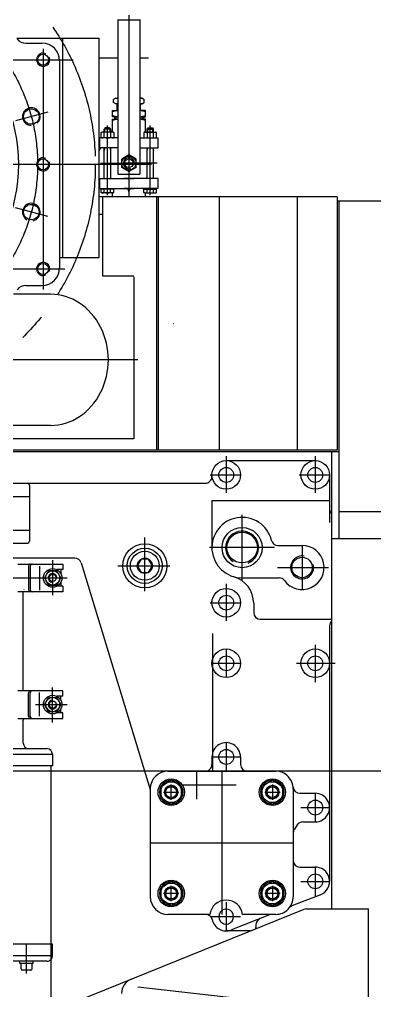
# Model space of a CAD drawing. Header units: millimetres. Extents: x -1838618 to -1600818, y -1770412 to -1553248.
# Drawn here: x -1818021 to -1817698, y -1685745 to -1684863 of the extents above; entities that cross this region are included whole.
import ezdxf

# ---------------------------------------------------------------- set-up
doc = ezdxf.new("R2010")
doc.units = ezdxf.units.MM
doc.header["$LTSCALE"] = 100
for name, pattern in [('ACAD_ISO04W100', [30, 24, -3, 0, -3]), ('CENTER', [2, 1.25, -0.25, 0.25, -0.25]), ('DASHED', [0.75, 0.5, -0.25]), ('PHANTOM', [2.5, 1.25, -0.25, 0.25, -0.25, 0.25, -0.25])]:
    doc.linetypes.add(name, pattern=pattern)
for name, color, linetype in [('412equipment', 6, 'Continuous'), ('418exhaust', 30, 'Continuous'), ('419insulation', 63, 'PHANTOM'), ('TV', 7, 'Continuous')]:
    doc.layers.add(name, color=color, linetype=linetype)

# ---------------------------------------------------------------- blocks, each defined once
blk = doc.blocks.new('67')
at = {"color": 4}
blk.add_line((8200, 0), (8200, 125), dxfattribs=at)
at = {"color": 4, "ltscale": 100}
blk.add_line((26786.59, 0), (-4089.12, 0), dxfattribs=at)
blk = doc.blocks.new('GE-2')
at = {"layer": 'TV', "color": 7, "linetype": 'Continuous', "ltscale": 25.4}
for p, q in [((-21022.29, 47279.4), (-21022.29, 47138.84)), ((-21002.29, 47278.84), (-21022.29, 47278.84)), ((-21002.29, 47279.4), (-21002.29, 47138.84)), ((-21114.31, 47262.34), (-21039.29, 47262.34)), ((-21072.49, 47063.34), (-21072.49, 47262.34)), ((-21039.29, 47063.34), (-21039.29, 47262.34)), ((-21105.93, 47257.84), (-21091.29, 47257.84)), ((-21075.29, 47241.84), (-21075.29, 47053.84)), ((-21024.29, 47207.84), (-21026.15, 47206.77)), ((-21026.15, 47203.92), (-21026.15, 47206.77)), ((-21024.29, 47207.84), (-21022.29, 47207.84)), ((-21000.29, 47207.84), (-21002.29, 47207.84)), ((-21000.29, 47207.84), (-20998.44, 47206.77)), ((-20998.44, 47203.92), (-20998.44, 47206.77)), ((-21024.29, 47202.84), (-21026.15, 47203.92)), ((-21022.29, 47202.84), (-21024.29, 47202.84)), ((-21022.79, 47196.84), (-21022.79, 47202.84)), ((-21002.29, 47202.84), (-21000.29, 47202.84)), ((-21001.79, 47196.84), (-21001.79, 47202.84)), ((-21000.29, 47202.84), (-20998.43, 47203.92)), ((-21027.29, 47190.84), (-21027.29, 47196.84)), ((-21027.29, 47196.84), (-21022.29, 47196.84)), ((-21022.29, 47190.84), (-21027.29, 47190.84)), ((-21027.29, 47188.84), (-21022.29, 47188.84)), ((-21027.29, 47177.04), (-21027.29, 47188.84)), ((-21025.49, 47190.84), (-21025.49, 47188.84)), ((-21024.29, 47190.84), (-21024.29, 47188.84)), ((-20997.29, 47196.84), (-21002.29, 47196.84)), ((-21002.29, 47190.84), (-20997.29, 47190.84)), ((-20997.29, 47188.84), (-21002.29, 47188.84)), ((-21000.29, 47190.84), (-21000.29, 47188.84)), ((-20999.09, 47190.84), (-20999.09, 47188.84)), ((-20997.29, 47190.84), (-20997.29, 47196.84)), ((-20997.29, 47177.04), (-20997.29, 47188.84)), ((-21033.79, 47180.84), (-21034.79, 47179.84)), ((-21028.79, 47179.84), (-21034.79, 47179.84)), ((-21034.79, 47177.04), (-21034.79, 47179.84)), ((-21034.18, 47177.04), (-21034.18, 47180.46)), ((-21029.79, 47180.84), (-21033.79, 47180.84)), ((-21028.79, 47179.84), (-21029.79, 47180.84)), ((-21029.41, 47177.04), (-21029.41, 47180.46)), ((-21028.79, 47177.04), (-21028.79, 47179.84)), ((-20995.79, 47179.84), (-20994.79, 47180.84)), ((-20995.79, 47179.84), (-20989.79, 47179.84)), ((-20995.79, 47177.04), (-20995.79, 47179.84)), ((-20995.18, 47177.04), (-20995.18, 47180.46)), ((-20994.79, 47180.84), (-20990.79, 47180.84)), ((-20990.79, 47180.84), (-20989.79, 47179.84)), ((-20990.41, 47177.04), (-20990.41, 47180.46)), ((-20989.79, 47177.04), (-20989.79, 47179.84)), ((-21038.79, 47162.84), (-21038.79, 47171.84)), ((-21022.29, 47171.84), (-21038.79, 47171.84)), ((-21037.57, 47176.84), (-21036.79, 47177.04)), ((-21037.56, 47172.05), (-21037.56, 47176.83)), ((-21036.79, 47171.84), (-21037.57, 47172.05)), ((-21026.79, 47177.04), (-21036.79, 47177.04)), ((-21034.68, 47172.05), (-21034.68, 47176.84)), ((-21028.9, 47176.84), (-21028.9, 47172.05)), ((-21026.79, 47177.04), (-21026.02, 47176.84)), ((-21026.02, 47172.05), (-21026.79, 47171.84)), ((-21026.02, 47176.83), (-21026.02, 47172.05)), ((-21002.29, 47171.84), (-20985.79, 47171.84)), ((-20997.79, 47177.04), (-20998.57, 47176.84)), ((-20998.57, 47176.83), (-20998.57, 47172.05)), ((-20998.57, 47172.05), (-20997.79, 47171.84)), ((-20997.79, 47177.04), (-20987.79, 47177.04)), ((-20995.68, 47176.84), (-20995.68, 47172.05)), ((-20989.91, 47172.05), (-20989.91, 47176.84)), ((-20987.02, 47176.84), (-20987.79, 47177.04)), ((-20987.79, 47171.84), (-20987.02, 47172.05)), ((-20987.02, 47172.05), (-20987.02, 47176.83)), ((-20985.79, 47162.84), (-20985.79, 47171.84)), ((-21022.29, 47162.84), (-21038.79, 47162.84)), ((-21034.79, 47134.84), (-21034.79, 47162.84)), ((-21034.18, 47162.84), (-21034.79, 47160.34)), ((-21028.79, 47160.34), (-21029.41, 47162.84)), ((-21028.79, 47134.84), (-21028.79, 47162.84)), ((-21002.29, 47162.84), (-20985.79, 47162.84)), ((-20995.79, 47134.84), (-20995.79, 47162.84)), ((-20995.79, 47160.34), (-20995.18, 47162.84)), ((-20990.41, 47162.84), (-20989.79, 47160.34)), ((-20989.79, 47134.84), (-20989.79, 47162.84)), ((-21012.29, 47156.35), (-21018.79, 47152.6)), ((-21005.79, 47152.6), (-21012.29, 47156.35)), ((-21018.79, 47145.09), (-21018.79, 47152.6)), ((-21012.29, 47141.34), (-21018.79, 47145.09)), ((-21005.79, 47145.09), (-21012.29, 47141.34)), ((-21005.79, 47145.09), (-21005.79, 47152.6)), ((-21022.29, 47138.84), (-21002.29, 47138.84)), ((-21038.79, 47134.84), (-21007.58, 47134.84)), ((-21038.79, 47125.84), (-21038.79, 47134.84)), ((-20985.79, 47134.84), (-21017.01, 47134.84)), ((-20985.79, 47125.84), (-20985.79, 47134.84)), ((-20822.79, 47118.2), (-21039.29, 47118.2)), ((-21038.79, 47125.84), (-21007.58, 47125.84)), ((-21036.79, 47121.84), (-21037.57, 47122.29)), ((-21037.56, 47122.29), (-21037.56, 47125.34)), ((-21026.02, 47125.34), (-21037.56, 47125.34)), ((-21036.79, 47125.34), (-21036.79, 47125.84)), ((-21026.79, 47121.84), (-21036.79, 47121.84)), ((-21036.26, 47118.7), (-21036.26, 47046.2)), ((-21034.68, 47122.29), (-21034.68, 47125.34)), ((-21028.91, 47122.29), (-21028.91, 47125.34)), ((-21027.29, 47118.7), (-21027.29, 47121.84)), ((-21026.79, 47125.34), (-21026.79, 47125.84)), ((-21026.79, 47121.84), (-21026.02, 47122.29)), ((-21026.02, 47122.29), (-21026.02, 47125.34)), ((-20985.79, 47125.84), (-21017.01, 47125.84)), ((-21012.29, 47122.84), (-21012.29, 47118.7)), ((-20998.57, 47122.29), (-20998.57, 47125.34)), ((-20998.57, 47125.34), (-20987.02, 47125.34)), ((-20997.79, 47121.84), (-20998.57, 47122.29)), ((-20997.79, 47125.34), (-20997.79, 47125.84)), ((-20997.79, 47121.84), (-20987.79, 47121.84)), ((-20997.29, 47118.7), (-20997.29, 47121.84)), ((-20995.68, 47122.29), (-20995.68, 47125.34)), ((-20989.91, 47122.29), (-20989.91, 47125.34)), ((-20987.79, 47125.34), (-20987.79, 47125.84)), ((-20987.79, 47121.84), (-20987.02, 47122.29)), ((-20987.07, 47118.2), (-20987.07, 46888.2)), ((-20987.02, 47122.29), (-20987.02, 47125.34)), ((-20985.71, 47118.2), (-20985.71, 46888.2)), ((-20930.11, 47118.2), (-20930.11, 46888.2)), ((-20859.21, 47118.2), (-20859.21, 46888.2)), ((-20822.79, 47118.2), (-20822.79, 46888.2)), ((-20783.3, 47114.34), (-20822.79, 47114.34)), ((-20821.3, 47114.34), (-20821.3, 46807.84)), ((-21036.26, 47102.2), (-21039.29, 47102.2)), ((-21075.29, 47063.34), (-21039.29, 47063.34)), ((-21007.89, 47046.2), (-21036.26, 47046.2)), ((-21007.89, 47045.7), (-21007.89, 46898.7)), ((-21105.93, 47037.84), (-21091.29, 47037.84)), ((-21083.49, 47029.84), (-21117.08, 47029.84)), ((-20971.5, 47002.99), (-20971.59, 47002.99)), ((-21083.49, 46910.84), (-21277.94, 46910.84)), ((-21007.89, 46898.7), (-21129.86, 46898.7)), ((-20822.79, 46888.2), (-21131.8, 46888.2)), ((-20821.3, 46886.7), (-21131.8, 46886.7)), ((-20827.8, 46471.84), (-20827.8, 46886.7)), ((-20923.8, 46878.84), (-20842.8, 46878.84)), ((-20829.8, 46865.84), (-20829.8, 46822.55)), ((-21127.87, 46858.34), (-20942.8, 46858.34)), ((-21102.8, 46856.34), (-21102.8, 46805.84)), ((-20936.8, 46842.75), (-20936.8, 46799.84)), ((-20936.8, 46842.75), (-20829.8, 46842.75)), ((-20783.3, 46832.44), (-20821.3, 46832.44)), ((-21126.8, 46803.84), (-21104.8, 46803.84)), ((-20876.77, 46801.84), (-20854.8, 46801.84)), ((-20781.8, 46807.84), (-20827.8, 46807.84)), ((-21061.46, 46790.34), (-21123.37, 46790.34)), ((-21113.33, 46784.84), (-21072.24, 46784.84)), ((-21072.24, 46784.84), (-21072.24, 46779.84)), ((-21055.72, 46786.1), (-20992.8, 46580.28)), ((-21001.26, 46789.34), (-21004.72, 46783.34)), ((-21004.72, 46783.34), (-21001.26, 46777.34)), ((-20994.33, 46789.34), (-21001.26, 46789.34)), ((-20990.87, 46783.34), (-20994.33, 46789.34)), ((-20994.33, 46777.34), (-20990.87, 46783.34)), ((-21103.46, 46782.97), (-21103.46, 46761.72)), ((-21101.96, 46782.97), (-21101.96, 46761.72)), ((-21093.54, 46782.93), (-21093.54, 46761.37)), ((-21085.41, 46778.82), (-21089.12, 46772.3)), ((-21077.9, 46778.87), (-21085.41, 46778.82)), ((-21074.11, 46772.39), (-21077.9, 46778.86)), ((-21072.24, 46779.84), (-21077.75, 46779.84)), ((-21074.12, 46779.84), (-21074.12, 46776.21)), ((-21001.26, 46777.34), (-20994.33, 46777.34)), ((-21089.12, 46772.3), (-21085.33, 46765.82)), ((-21085.33, 46765.82), (-21077.82, 46765.87)), ((-21077.82, 46765.87), (-21074.11, 46772.39)), ((-21074.12, 46768.48), (-21074.12, 46764.84)), ((-20909.3, 46772.34), (-20875.67, 46772.34)), ((-21072.24, 46759.84), (-21113.33, 46759.84)), ((-21108.3, 46669.84), (-21108.3, 46759.84)), ((-21072.24, 46764.84), (-21077.75, 46764.84)), ((-21072.24, 46764.84), (-21072.24, 46759.84)), ((-20898.8, 46749.39), (-20898.8, 46740.84)), ((-20892.8, 46734.84), (-20827.8, 46734.84)), ((-20829.8, 46728.84), (-20829.8, 46496.84)), ((-21072.24, 46669.84), (-21113.33, 46669.84)), ((-21072.24, 46664.84), (-21072.24, 46669.84)), ((-21103.46, 46646.72), (-21103.46, 46667.97)), ((-21101.96, 46646.72), (-21101.96, 46667.97)), ((-21093.54, 46646.75), (-21093.54, 46668.31)), ((-21089.12, 46657.39), (-21085.33, 46663.87)), ((-21085.33, 46663.87), (-21077.82, 46663.82)), ((-21077.82, 46663.82), (-21074.11, 46657.3)), ((-21072.24, 46664.84), (-21077.75, 46664.84)), ((-21074.12, 46661.21), (-21074.12, 46664.84)), ((-21085.41, 46650.87), (-21089.12, 46657.39)), ((-21077.9, 46650.82), (-21085.41, 46650.87)), ((-21074.11, 46657.3), (-21077.9, 46650.82)), ((-21074.12, 46649.84), (-21074.12, 46653.48)), ((-21113.33, 46644.84), (-21072.24, 46644.84)), ((-21108.3, 46622.34), (-21108.3, 46643.34)), ((-21072.24, 46649.84), (-21077.75, 46649.84)), ((-21072.24, 46644.84), (-21072.24, 46649.84)), ((-21262.8, 46617.34), (-21086.8, 46617.34)), ((-21262.8, 46612.34), (-21081.8, 46612.34)), ((-21081.8, 46612.34), (-21081.8, 46601.84)), ((-20936.8, 46609.84), (-20936.8, 46602.84)), ((-20910.8, 46609.84), (-20910.8, 46602.84)), ((-21081.8, 46601.84), (-21262.8, 46601.84)), ((-21093.3, 46601.84), (-21094.3, 46601.84)), ((-21082.8, 46439.84), (-21082.8, 46601.84)), ((-20976.8, 46596.84), (-20878.8, 46596.84)), ((-20992.8, 46580.84), (-20992.8, 46482.84)), ((-20973.79, 46588.81), (-20983.3, 46583.33)), ((-20983.29, 46583.33), (-20983.3, 46572.36)), ((-20964.3, 46583.33), (-20973.79, 46588.81)), ((-20964.3, 46572.36), (-20964.3, 46583.33)), ((-20881.79, 46588.81), (-20891.3, 46583.33)), ((-20891.29, 46583.33), (-20891.3, 46572.36)), ((-20872.3, 46583.33), (-20881.79, 46588.81)), ((-20872.3, 46572.36), (-20872.3, 46583.33)), ((-20862.8, 46580.84), (-20862.8, 46482.84)), ((-20983.3, 46572.36), (-20973.8, 46566.88)), ((-20973.8, 46566.87), (-20964.3, 46572.36)), ((-20891.3, 46572.36), (-20881.8, 46566.87)), ((-20881.8, 46566.87), (-20872.3, 46572.36)), ((-20856.89, 46576.84), (-20842.8, 46576.84)), ((-20859.24, 46548.17), (-20861.79, 46544.35)), ((-20854.25, 46550.84), (-20842.8, 46550.84)), ((-20856.8, 46509.84), (-20842.8, 46509.84)), ((-20973.79, 46496.81), (-20983.29, 46491.33)), ((-20964.3, 46491.33), (-20973.79, 46496.81)), ((-20881.79, 46496.81), (-20891.3, 46491.33)), ((-20872.3, 46491.33), (-20881.79, 46496.81)), ((-20983.3, 46491.33), (-20983.3, 46480.36)), ((-20964.3, 46480.36), (-20964.3, 46491.33)), ((-20891.3, 46491.33), (-20891.3, 46480.36)), ((-20872.3, 46480.36), (-20872.3, 46491.33)), ((-20838.02, 46484.75), (-20863.97, 46474.5)), ((-20983.3, 46480.36), (-20973.8, 46474.88)), ((-20973.8, 46474.88), (-20964.3, 46480.36)), ((-20891.3, 46480.36), (-20881.8, 46474.87)), ((-20881.8, 46474.87), (-20872.3, 46480.36)), ((-20853.28, 46471.4), (-21192.39, 46334.39)), ((-20938.66, 46466.84), (-20976.8, 46466.84)), ((-20884.41, 46466.42), (-20919.02, 46452.75)), ((-20878.8, 46466.84), (-20908.93, 46466.84)), ((-20851.03, 46471.84), (-20794.4, 46471.84)), ((-20794.4, 46293.84), (-20794.4, 46471.84)), ((-20896.8, 46457.45), (-20896.8, 46454.84)), ((-20901.69, 46451.84), (-20923.8, 46451.84)), ((-21081.8, 46439.84), (-21262.8, 46439.84)), ((-21081.8, 46429.34), (-21081.8, 46439.84)), ((-21081.8, 46429.34), (-21262.8, 46429.34)), ((-21086.8, 46424.34), (-21262.8, 46424.34)), ((-21111.3, 46422.34), (-21111.3, 46424.34)), ((-21099.3, 46422.34), (-21111.3, 46422.34)), ((-21110.3, 46417.34), (-21110.3, 46422.34)), ((-21100.3, 46417.34), (-21100.3, 46422.34)), ((-21099.3, 46422.34), (-21099.3, 46424.34)), ((-21101.3, 46416.34), (-21109.3, 46416.34)), ((-21004.22, 46401.01), (-20844.25, 46382.84))]:
    blk.add_line(p, q, dxfattribs=at)
at = {"layer": 'TV', "color": 7, "linetype": 'CENTER', "ltscale": 25.4}
for p, q in [((-21012.29, 47283.19), (-21012.29, 47118.7)), ((-21090.29, 47252.84), (-21090.29, 47034.24)), ((-21445.29, 47242.84), (-21062.94, 47242.84)), ((-21022.29, 47244.33), (-21039.29, 47244.33)), ((-20994.31, 47244.33), (-21002.29, 47244.33)), ((-21086.03, 47195.21), (-21115.49, 47187.32)), ((-21031.79, 47119.93), (-21031.79, 47182.94)), ((-20992.79, 47119.93), (-20992.79, 47182.94)), ((-21492.06, 47147.84), (-21031.86, 47147.84)), ((-21038.1, 47148.84), (-21007.58, 47148.84)), ((-20986.49, 47148.84), (-21017.01, 47148.84)), ((-21086.03, 47100.48), (-21115.49, 47108.37)), ((-21445.29, 47052.84), (-21070.46, 47052.84)), ((-21004.28, 46970.34), (-21179.96, 46970.34)), ((-20923.8, 46882.94), (-20923.8, 46849.48)), ((-20842.8, 46882.94), (-20842.8, 46849.48)), ((-20938.45, 46865.84), (-20910.37, 46865.84)), ((-20857.45, 46865.84), (-20829.37, 46865.84)), ((-21148.8, 46846.34), (-21102.8, 46846.34)), ((-20909.3, 46770.44), (-20909.3, 46829.53)), ((-21148.8, 46815.84), (-21102.8, 46815.84)), ((-20997.8, 46760.19), (-20997.8, 46809.1)), ((-20854.8, 46801.84), (-20854.8, 46761.84)), ((-20879.89, 46799.84), (-20938.98, 46799.84)), ((-21081.62, 46788.56), (-21081.62, 46756.79)), ((-21022.19, 46783.34), (-20975.18, 46783.34)), ((-20877.28, 46781.84), (-20830.64, 46781.84)), ((-21262.8, 46772.34), (-21068.52, 46772.34)), ((-20923.8, 46766.94), (-20923.8, 46733.48)), ((-20938.45, 46749.84), (-20910.37, 46749.84)), ((-20923.8, 46707.84), (-20923.8, 46681.84)), ((-20842.8, 46711.47), (-20842.8, 46677.55)), ((-20936.8, 46694.84), (-20910.8, 46694.84)), ((-20859.87, 46694.84), (-20824.82, 46694.84)), ((-21081.62, 46641.12), (-21081.62, 46672.89)), ((-21097.05, 46657.34), (-21068.52, 46657.34)), ((-20923.8, 46622.84), (-20923.8, 46596.84)), ((-20936.8, 46609.84), (-20910.8, 46609.84)), ((-20783.3, 46596.84), (-21702.35, 46596.84)), ((-20950.8, 46597.34), (-20950.8, 46571.34)), ((-20927.8, 46596.84), (-20927.8, 46466.84)), ((-20973.8, 46570.84), (-20973.8, 46584.84)), ((-20963.8, 46584.34), (-20914.8, 46584.34)), ((-20881.8, 46584.84), (-20881.8, 46570.84)), ((-20980.8, 46577.84), (-20966.8, 46577.84)), ((-20888.8, 46577.84), (-20874.8, 46577.84)), ((-20842.8, 46576.84), (-20842.8, 46550.84)), ((-20855.8, 46563.84), (-20829.8, 46563.84)), ((-20992.8, 46531.84), (-20862.8, 46531.84)), ((-20842.8, 46509.84), (-20842.8, 46483.84)), ((-20973.8, 46478.84), (-20973.8, 46492.84)), ((-20881.8, 46492.84), (-20881.8, 46478.84)), ((-20855.8, 46496.84), (-20829.8, 46496.84)), ((-20966.8, 46485.84), (-20980.8, 46485.84)), ((-20874.8, 46485.84), (-20888.8, 46485.84)), ((-20923.8, 46477.84), (-20923.8, 46451.84)), ((-20937.9, 46464.84), (-20910.8, 46464.84)), ((-21105.3, 46413.2), (-21105.3, 46440.01))]:
    blk.add_line(p, q, dxfattribs=at)
at = {"layer": 'TV', "color": 7, "linetype": 'PHANTOM', "ltscale": 25.4}
blk.add_line((-21082.8, 46369.84), (-21082.8, 46531.84), dxfattribs=at)
at = {"layer": 'TV', "color": 7, "linetype": 'CENTER', "ltscale": 25.4}
blk.add_circle((-21262.8, 47147.84), 167.5, dxfattribs=at)
at = {"layer": 'TV', "color": 7, "linetype": 'Continuous', "ltscale": 25.4}
for centre, radius in [((-21090.29, 47242.84), 5), ((-21101, 47191.19), 7), ((-21012.29, 47148.84), 6.5), ((-21090.29, 47147.84), 5), ((-21012.29, 47148.84), 4), ((-21101, 47104.49), 7), ((-21090.29, 47052.84), 5), ((-20923.8, 46865.84), 13), ((-20923.8, 46865.84), 6.75), ((-20842.8, 46865.84), 13), ((-20842.8, 46865.84), 6.75), ((-20909.3, 46799.84), 18.25), ((-20909.3, 46799.84), 13.9), ((-20997.8, 46783.34), 20), ((-20997.8, 46783.34), 15.95), ((-20997.8, 46783.34), 13.15), ((-20997.8, 46783.34), 6.93), ((-20854.8, 46781.84), 9.3), ((-21081.62, 46772.34), 8.44), ((-21081.62, 46772.34), 6.5), ((-21081.62, 46772.34), 3.23), ((-20923.8, 46749.84), 13), ((-20923.8, 46749.84), 6.75), ((-20923.8, 46694.84), 13), ((-20842.8, 46694.84), 13), ((-20923.8, 46694.84), 6.75), ((-20842.8, 46694.84), 6.75), ((-21081.62, 46657.34), 8.44), ((-21081.62, 46657.34), 6.5), ((-21081.62, 46657.34), 3.23), ((-20923.8, 46609.84), 6.75), ((-20973.8, 46577.84), 12), ((-20881.8, 46577.84), 12), ((-20973.8, 46577.84), 9.5), ((-20973.8, 46577.84), 6), ((-20973.8, 46577.84), 4.98), ((-20881.8, 46577.84), 9.5), ((-20881.8, 46577.84), 6), ((-20881.8, 46577.84), 4.98), ((-20842.8, 46563.84), 6.75), ((-20842.8, 46496.84), 6.75), ((-20973.8, 46485.84), 12), ((-20973.8, 46485.84), 9.5), ((-20881.8, 46485.84), 12), ((-20881.8, 46485.84), 9.5), ((-20973.8, 46485.84), 6), ((-20973.8, 46485.84), 4.98), ((-20881.8, 46485.84), 6), ((-20881.8, 46485.84), 4.98)]:
    blk.add_circle(centre, radius, dxfattribs=at)
for centre, radius, start, end in [((-21105.93, 47267.84), 10, 217.41569, 269.99983), ((-21091.29, 47241.84), 16, 0.00002, 89.99998), ((-21090.29, 47242.84), 6, 64.61911, 22.26389), ((-21022.69, 47201.71), 6.13, 86.31758, 115.60784), ((-21001.9, 47201.71), 6.13, 64.39229, 93.68255), ((-21101, 47191.19), 8, 312.13432, 269.99995), ((-21022.69, 47208.98), 6.13, 244.39293, 273.68264), ((-21001.9, 47208.98), 6.13, 266.31745, 295.60716), ((-21019.79, 47175.18), 21.66, 96.6251, 110.25723), ((-21019.79, 47212.5), 21.66, 249.74282, 263.37512), ((-21019.79, 47167.18), 21.66, 96.62516, 110.25723), ((-21004.79, 47175.18), 21.66, 69.7429, 83.37503), ((-21004.79, 47212.5), 21.66, 276.62497, 290.25727), ((-21004.79, 47167.18), 21.66, 69.7429, 83.37497), ((-21036.12, 47171.93), 5.11, 73.62725, 105.69887), ((-21036.12, 47176.96), 5.11, 254.30288, 286.36389), ((-21031.79, 47156.81), 20.24, 81.79922, 98.20135), ((-21031.79, 47192.09), 20.24, 261.80199, 278.19794), ((-21027.46, 47171.93), 5.11, 76.93602, 106.37386), ((-21027.46, 47176.96), 5.11, 253.63346, 285.6953), ((-20997.12, 47176.96), 5.11, 254.30479, 286.36663), ((-20997.12, 47171.93), 5.11, 73.62627, 103.06411), ((-20992.79, 47156.81), 20.24, 81.79878, 98.20091), ((-20992.79, 47192.09), 20.24, 261.80215, 278.1981), ((-20988.46, 47171.93), 5.11, 74.30126, 106.37288), ((-20988.46, 47176.96), 5.11, 253.63619, 285.69721), ((-21090.29, 47147.84), 6, 64.61911, 22.26389), ((-21012.29, 47148.84), 5, 338.96844, 291.34041), ((-21036.12, 47124.4), 2.56, 235.61439, 304.38648), ((-21031.79, 47131.4), 9.55, 252.41146, 287.58726), ((-21027.46, 47124.4), 2.56, 235.61772, 304.38272), ((-21015.29, 47122.84), 3, 0.00009, 56.4427), ((-21009.29, 47122.84), 3, 126.87497, 179.99997), ((-20997.12, 47124.4), 2.56, 235.61739, 304.38239), ((-20992.79, 47131.4), 9.55, 252.41283, 287.58863), ((-20988.46, 47124.4), 2.56, 235.61362, 304.38572), ((-21101, 47104.49), 8, 282.13431, 239.99995), ((-21090.29, 47052.84), 6, 337.73611, 295.38088), ((-21091.29, 47053.84), 16, 270.00002, 359.99996), ((-21105.93, 47027.84), 10, 90.00015, 142.5843), ((-20942.8, 46864.34), 6, 269.99996, 0.00002), ((-21104.8, 46856.34), 2, 359.99996, 89.99998), ((-20909.3, 46799.84), 27.5, 13.81604, 269.99989), ((-20823.8, 46834.84), 6, 180.00003, 228.18658), ((-20909.3, 46799.84), 15, 290.88608, 237.32973), ((-21104.8, 46805.84), 2, 269.99996, 0.00002), ((-20876.77, 46807.84), 6, 193.81581, 269.99996), ((-20854.8, 46781.84), 20, 216.59499, 89.99993), ((-20854.8, 46781.84), 10.45, 78.96398, 269.99989), ((-21101.59, 46782.97), 1.88, 90.00004, 179.99997), ((-21100.08, 46782.97), 1.88, 90.00004, 179.99997), ((-21061.46, 46784.34), 6, 17.00043, 89.99998), ((-20854.8, 46781.84), 10.45, 269.99996, 15.72863), ((-21081.62, 46772.34), 4, 350.33743, 260.33998), ((-20923.8, 46749.39), 25, 359.99996, 73.96696), ((-20875.67, 46766.34), 6, 36.59433, 89.99998), ((-21105.68, 46761.95), 2, 178.30116, 179.99997), ((-21101.59, 46761.72), 1.88, 180.00003, 270.00007), ((-21100.08, 46761.72), 1.88, 180.00003, 270.00007), ((-20892.8, 46740.84), 6, 180.00003, 269.99996), ((-20823.8, 46728.84), 6, 131.81342, 180.00002), ((-21101.59, 46667.97), 1.88, 89.99998, 179.99997), ((-21100.08, 46667.97), 1.88, 89.99998, 179.99997), ((-21081.62, 46657.34), 4, 99.66, 9.66257), ((-21081.62, 46657.34), 6.5, 182.61434, 269.99994), ((-21103.3, 46643.34), 5, 162.54315, 179.99997), ((-21101.59, 46646.72), 1.88, 180.00002, 269.99995), ((-21100.08, 46646.72), 1.88, 180.00002, 269.99995), ((-21103.3, 46622.34), 5, 179.99997, 269.99995), ((-21086.8, 46612.34), 5, 0.00002, 89.99998), ((-20923.8, 46609.84), 13, 359.99996, 179.99997), ((-20942.8, 46602.84), 6, 269.99996, 0.00002), ((-20904.8, 46602.84), 6, 180.00003, 269.99996), ((-20976.8, 46580.84), 16, 90.00004, 180.00002), ((-20878.8, 46580.84), 16, 359.99996, 89.99998), ((-20973.8, 46577.84), 10.75, 152.08673, 207.89779), ((-20973.8, 46577.84), 10.75, 92.08816, 147.89922), ((-20973.8, 46577.84), 6, 44.99989, 270.00066), ((-20973.8, 46577.84), 10.75, 32.09012, 87.90071), ((-20973.8, 46577.84), 10.75, 332.09186, 27.90293), ((-20881.8, 46577.84), 10.75, 152.08673, 207.89774), ((-20881.8, 46577.84), 10.75, 92.08816, 147.89922), ((-20881.8, 46577.84), 6, 45, 269.99924), ((-20881.8, 46577.84), 10.75, 32.09012, 87.90087), ((-20881.8, 46577.84), 10.75, 332.09192, 27.90293), ((-20856.89, 46582.84), 6, 185.21546, 269.99996), ((-20973.8, 46577.84), 10.75, 212.08471, 267.89572), ((-20973.8, 46577.84), 6, 269.99996, 312.3542), ((-20973.8, 46577.84), 10.75, 272.08295, 327.89392), ((-20881.8, 46577.84), 10.75, 212.08471, 267.89539), ((-20881.8, 46577.84), 6, 269.99996, 312.3542), ((-20881.8, 46577.84), 10.75, 272.08295, 327.89392), ((-20842.8, 46563.84), 13, 269.99996, 89.99998), ((-20854.25, 46544.84), 6, 90.00004, 146.33008), ((-20856.8, 46541.02), 6, 146.33025, 180.001), ((-20856.8, 46515.84), 6, 180.00003, 269.99996), ((-20842.8, 46496.84), 13, 291.55713, 93.01707), ((-20973.8, 46485.84), 10.75, 92.08816, 147.89922), ((-20973.8, 46485.84), 10.75, 32.09012, 87.90115), ((-20881.8, 46485.84), 10.75, 92.08822, 147.89922), ((-20881.8, 46485.84), 10.75, 32.09012, 87.9012), ((-20973.8, 46485.84), 10.75, 152.08673, 207.89746), ((-20973.8, 46485.84), 6, 45, 269.99995), ((-20973.8, 46485.84), 10.75, 332.09192, 27.90293), ((-20881.8, 46485.84), 10.75, 152.08673, 207.89741), ((-20881.8, 46485.84), 6, 45.00006, 269.99995), ((-20881.8, 46485.84), 10.75, 332.09192, 27.90265), ((-20976.8, 46482.84), 16, 180.00003, 269.99996), ((-20973.8, 46485.84), 10.75, 212.08477, 267.8961), ((-20973.8, 46485.84), 6, 269.99996, 312.35486), ((-20973.8, 46485.84), 10.75, 272.08301, 327.89403), ((-20923.8, 46464.84), 15, 7.6622, 172.33769), ((-20881.8, 46485.84), 10.75, 212.08471, 267.8961), ((-20881.8, 46485.84), 6, 269.99996, 312.35486), ((-20881.8, 46485.84), 10.75, 272.08295, 327.89398), ((-20878.8, 46482.84), 16, 269.99996, 0.00002), ((-20861.76, 46468.92), 6, 111.55721, 140.74441), ((-20942.37, 46460.84), 6, 12.15302, 90.00042), ((-20923.8, 46464.84), 6.75, 162.76472, 17.2354), ((-20923.8, 46464.84), 6.75, 17.23523, 162.7645), ((-20882.21, 46460.84), 6, 90.00004, 111.55655), ((-20851.03, 46465.84), 6, 89.99987, 112.00002), ((-20923.8, 46464.84), 13, 192.15329, 291.55708), ((-20890.8, 46457.45), 6, 111.55726, 179.99986), ((-20899.8, 46454.84), 3, 338.31684, 0.00002), ((-21086.8, 46429.34), 5, 269.99996, 0), ((-21109.3, 46417.34), 1, 179.99997, 269.99995), ((-21101.3, 46417.34), 1, 269.99996, 0), ((-21004.9, 46395.05), 14, 112.00002, 180.00002)]:
    blk.add_arc(centre, radius, start, end, dxfattribs=at)
at = {"layer": 'TV', "color": 7, "linetype": 'DASHED', "ltscale": 25.4}
for start, end in [(329.94652, 330.56749), (321.40775, 322.66327)]:
    blk.add_arc((-21144.31, 47244.33), 134.35, start, end, dxfattribs=at)
at = {"layer": 'TV', "color": 7, "linetype": 'Continuous'}
blk.add_ellipse((-21083.49, 46970.34), major_axis=(0, -59.5), ratio=0.882862, start_param=0, end_param=3.141593, dxfattribs=at)
blk = doc.blocks.new('p-11')
at = {"color": 1, "lineweight": -3}
blk.add_line((-48777.22, 68922.16), (-48246.02, 68922.16), dxfattribs=at)
at = {"layer": '418exhaust', "color": 1, "linetype": 'CENTER'}
blk.add_line((-48517.12, 69212.16), (-48517.12, 68632.16), dxfattribs=at)
at = {"layer": '418exhaust', "color": 2}
blk.add_circle((-48517.12, 68922.16), 150, dxfattribs=at)
at = {"layer": '419insulation', "color": 2}
blk.add_circle((-48517.12, 68922.16), 220, dxfattribs=at)
blk = doc.blocks.new('UPPER PLATFORM')
at = {"lineweight": -3}
blk.add_blockref('p-11', (29790.12, -68371.16), dxfattribs=at)
at = {"layer": '412equipment', "lineweight": -3}
blk.add_blockref('GE-2', (2535.8, -46596.84), dxfattribs=at)

msp = doc.modelspace()

# ---------------------------------------------------------------- block references
at = {"color": 9, "linetype": 'ACAD_ISO04W100'}
msp.add_blockref('UPPER PLATFORM', (-1799445.35, -1685545.74), dxfattribs=at)
at = {"color": 7}
msp.add_blockref('67', (-1826045.35, -1685545.74), dxfattribs=at)

doc.saveas('drawing.dxf')
